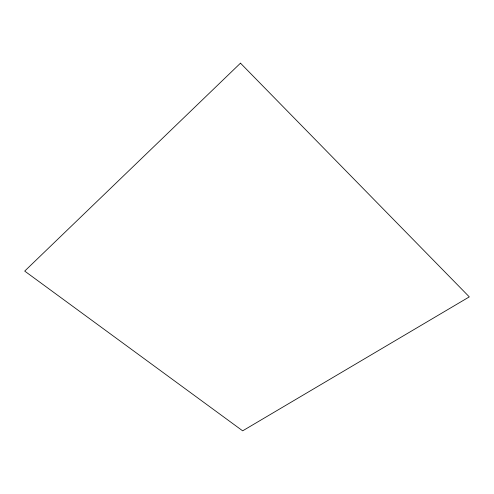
<?xml version="1.0" encoding="UTF-8"?>
<svg xmlns="http://www.w3.org/2000/svg" width="494" height="494" viewBox="0 0 494 494"><rect width="100%" height="100%" fill="white"/><g stroke="black" fill="none" stroke-linecap="round" stroke-linejoin="round"><path stroke-width="0.74" d="M240.485 63.164L24.7 271.095L242.659 430.836L469.3 296.875L240.485 63.164"/></g></svg>
